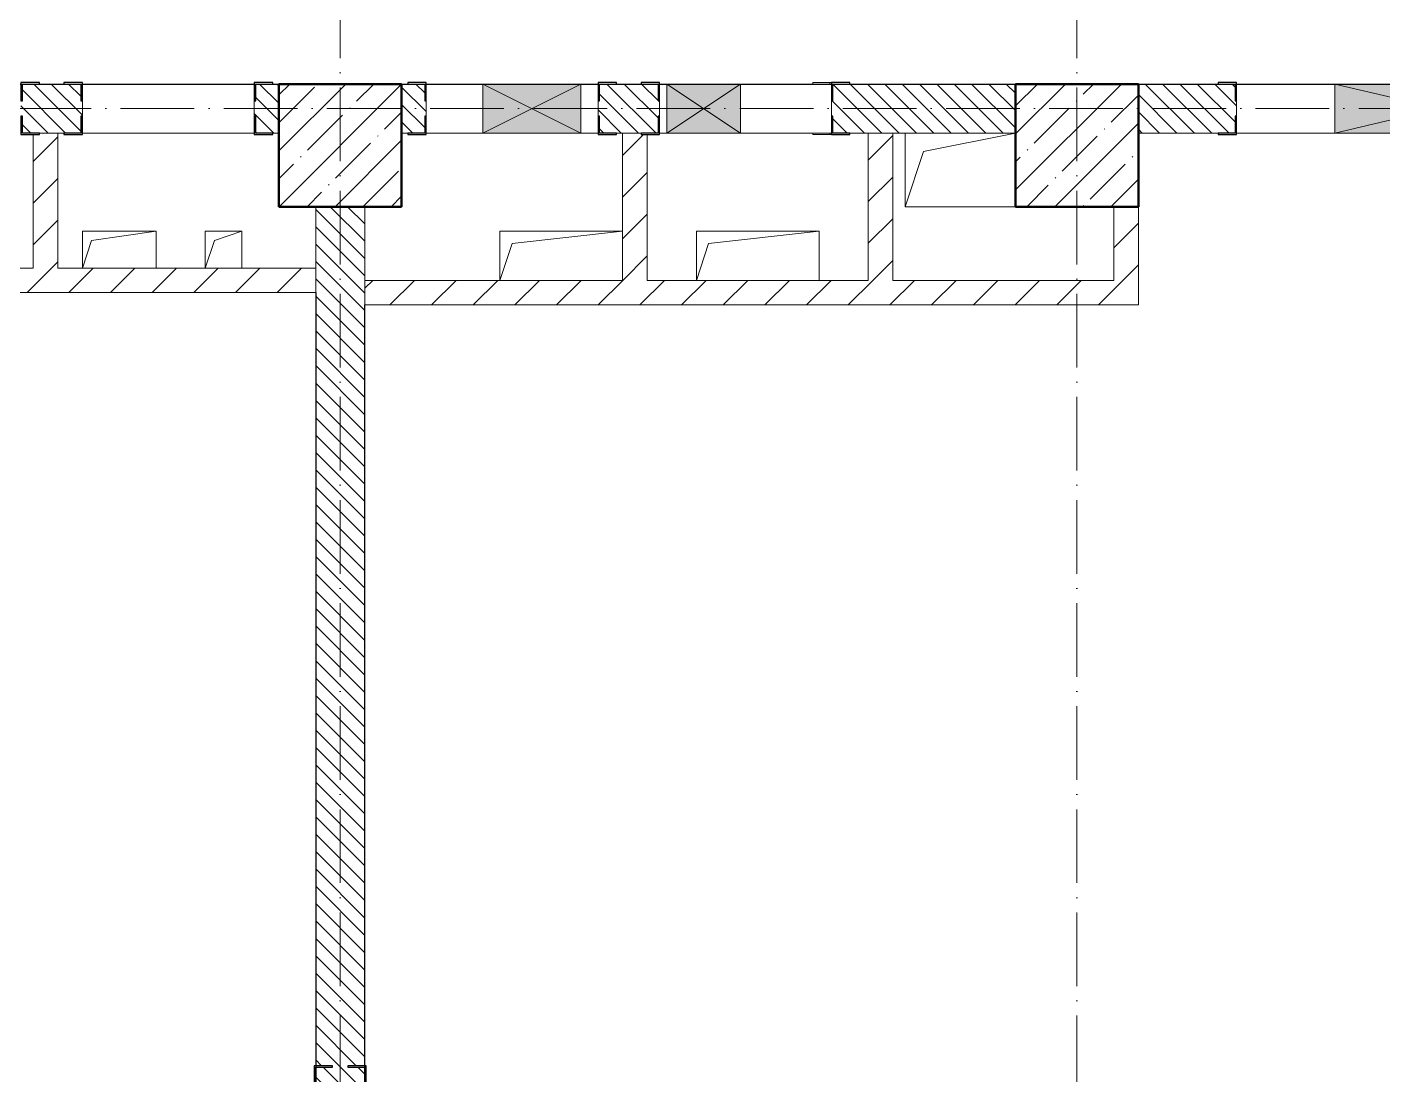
# Model space of a CAD drawing. Header units: millimetres. Extents: x -213536 to 1564669, y -45299 to 942238.
# Drawn here: x 569958 to 575478, y 630688 to 634957 of the extents above; entities that cross this region are included whole.
import ezdxf

# ---------------------------------------------------------------- set-up
doc = ezdxf.new("R2010")
doc.units = ezdxf.units.MM
doc.linetypes.add('50_200_ШТРИХ_1Т_ш5_п1_п1_', pattern=[700, 500, -100, 0, -100])
for name, color, linetype, lineweight in [('2.4) ПГП вычит ЖБбалки 0.4 м -', 24, 'Continuous', 30), ('3.1) ЖБ окна 1.2 м', 102, 'Continuous', 30), ('5) Швы', 2, 'Continuous', 30), ('A-DETL-GENF-OTLN', 7, 'Continuous', 9), ('A-FLOR-____-OTLN', 7, 'Continuous', 9), ('A-GENM-____-MCUT', 7, 'Continuous', 25), ('A-GENM-____-OTLN', 7, 'Continuous', 9), ('A-GENM-____-OTLN-1', 7, 'Continuous', 25), ('A-GLAZ-____-OTLN', 7, 'Continuous', 9), ('A-WALL-____-MCUT', 7, 'Continuous', 13), ('A-WALL-____-PATT-1', 7, 'Continuous', 9), ('A-WALL-FNSH-MCUT-1', 7, 'Continuous', 9), ('I-WALL-____-OTLN', 7, 'Continuous', 9), ('S-COLS-____-MCUT', 7, 'Continuous', 50), ('S-COLS-____-OTLN', 7, 'Continuous', 9), ('S-GRID-____-OTLN-1', 7, '50_200_ШТРИХ_1Т_ш5_п1_п1_', 9)]:
    doc.layers.add(name, color=color, linetype=linetype, lineweight=lineweight)
pattern_1 = [(135, (544282.637, 571544.04), (-35.35534, -35.35534), [])]
pattern_2 = [(45, (544282.64, 571544.04), (-84.85281, 84.85281), [])]

# ---------------------------------------------------------------- blocks, each defined once
blk = doc.blocks.new('BSC_Колонна _Прямоугольная - 500х500-V12-АР1_План отверстий 2 этажа в осях 1-64_Ю-ЯЯ')
at = {"layer": 'S-COLS-____-OTLN'}
h = blk.add_hatch(dxfattribs=at)
h.set_pattern_fill('FP_21', color=256, style=0, pattern_type=2)
h.set_pattern_definition([(45, (-26950, -62931.04), (-114.04925, 114.04925), []), (45, (-26835.95, -62931.04), (-114.04925, 114.04925), [201.613, -40.323, 3.353, -36.97])])
h.paths.add_polyline_path([(-250, -250), (250, -250), (250, 250), (-250, 250)], flags=0)
at = {"layer": 'S-COLS-____-MCUT'}
for p, q in [((250, 250), (-250, 250)), ((-250, 250), (-250, -250)), ((250, -250), (250, 250)), ((-250, -250), (250, -250))]:
    blk.add_line(p, q, dxfattribs=at)
blk = doc.blocks.new('BSC_Колонна _Прямоугольная - 500х500-V48-АР1_План отверстий 2 этажа в осях 1-64_Ю-ЯЯ')
at = {"layer": 'S-COLS-____-OTLN'}
h = blk.add_hatch(dxfattribs=at)
h.set_pattern_fill('FP_58', color=256, style=0, pattern_type=2)
h.set_pattern_definition([(45, (-29950, -62931.04), (-114.04925, 114.04925), []), (45, (-29835.95, -62931.04), (-114.04925, 114.04925), [201.613, -40.323, 3.353, -36.97])])
h.paths.add_polyline_path([(-250, -250), (250, -250), (250, 250), (-250, 250)], flags=0)
at = {"layer": 'S-COLS-____-MCUT'}
for p, q in [((250, 250), (-250, 250)), ((-250, 250), (-250, -250)), ((250, -250), (250, 250)), ((-250, -250), (250, -250))]:
    blk.add_line(p, q, dxfattribs=at)
blk = doc.blocks.new('Фахверк_СКБ_Уголок - 200_3960-28268576-АР1_План отверстий 2 этажа в осях 1-64_Ю-ЯЯ')
at = {"layer": 'A-GENM-____-MCUT'}
for p, q in [((200, 156), (125, 156)), ((125, 156), (125, 81)), ((131, 81), (131, 150)), ((131, 150), (200, 150)), ((200, 150), (200, 156)), ((125, 81), (131, 81)), ((131, 19), (125, 19)), ((125, 19), (125, -56)), ((131, -50), (131, 19)), ((200, -50), (131, -50)), ((200, -56), (200, -50)), ((125, -56), (200, -56))]:
    blk.add_line(p, q, dxfattribs=at)
blk = doc.blocks.new('Фахверк_СКБ_Уголок - 200_3960_зеркало-28268689-АР1_План отверстий 2 этажа в осях 1-64_Ю-ЯЯ')
at = {"layer": 'A-GENM-____-MCUT'}
for p, q in [((200, 156), (125, 156)), ((125, 156), (125, 81)), ((131, 81), (131, 150)), ((131, 150), (200, 150)), ((200, 150), (200, 156)), ((125, 81), (131, 81)), ((131, 19), (125, 19)), ((125, 19), (125, -56)), ((131, -50), (131, 19)), ((200, -50), (131, -50)), ((200, -56), (200, -50)), ((125, -56), (200, -56))]:
    blk.add_line(p, q, dxfattribs=at)
blk = doc.blocks.new('154_Стойка_СКБ_Уголок - СМ-2180_200-28268025-АР1_План отверстий 2 этажа в осях 1-64_Ю-ЯЯ')
at = {"layer": 'A-GENM-____-MCUT'}
for p, q in [((125, 156), (125, 81)), ((200, 156), (125, 156)), ((131, 81), (131, 150)), ((131, 150), (200, 150)), ((200, 150), (200, 156)), ((125, 81), (131, 81)), ((131, 19), (125, 19)), ((125, 19), (125, -56)), ((131, -50), (131, 19)), ((200, -50), (131, -50)), ((200, -56), (200, -50)), ((125, -56), (200, -56))]:
    blk.add_line(p, q, dxfattribs=at)
blk = doc.blocks.new('Стойка_Влож_Уголок_Опорный - Уголок-28213941-АР1_План отверстий 2 этажа в осях 1-64_Ю-ЯЯ')
at = {"layer": 'A-GENM-____-OTLN'}
for p, q in [((-212, -6), (-212, 0)), ((0, 0), (0, -6)), ((-212, -75), (-212, -6)), ((-212, -6), (-206, -6)), ((-6, -6), (0, -6)), ((0, -6), (0, -75)), ((-212, -75), (-206, -75)), ((-6, -75), (0, -75))]:
    blk.add_line(p, q, dxfattribs=at)
blk = doc.blocks.new('Фахверк_СКБ_Уголок - 200_3550-28267367-АР1_План отверстий 2 этажа в осях 1-64_Ю-ЯЯ')
at = {"layer": 'A-GENM-____-MCUT'}
for p, q in [((200, 156), (125, 156)), ((125, 156), (125, 81)), ((131, 81), (131, 150)), ((131, 150), (200, 150)), ((200, 150), (200, 156)), ((125, 81), (131, 81)), ((131, 19), (125, 19)), ((125, 19), (125, -56)), ((131, -50), (131, 19)), ((200, -50), (131, -50)), ((200, -56), (200, -50)), ((125, -56), (200, -56))]:
    blk.add_line(p, q, dxfattribs=at)
blk = doc.blocks.new('AR_Отверстие прямоугольное _в плите_ - AR_Отверстие прямоугольное _в плите_-30229432-АР1_План отверстий 2 этажа в осях 1-64_Ю-ЯЯ')
at = {"layer": 'A-GENM-____-OTLN'}
for p, q in [((250, 100), (-250, 100)), ((-250, 100), (-250, -100)), ((-200, 50), (250, 100)), ((-250, -100), (-200, 50))]:
    blk.add_line(p, q, dxfattribs=at)
blk = doc.blocks.new('AR_Отверстие прямоугольное _в плите_ - AR_Отверстие прямоугольное _в плите_-V152-АР1_План отверстий 2 этажа в осях 1-64_Ю-ЯЯ')
at = {"layer": 'A-GENM-____-OTLN'}
for p, q in [((250, 100), (-250, 100)), ((-250, 100), (-250, -100)), ((-200, 50), (250, 100)), ((250, -100), (250, 100)), ((-250, -100), (-200, 50))]:
    blk.add_line(p, q, dxfattribs=at)
blk = doc.blocks.new('AR_Отверстие прямоугольное _в плите_ - AR_Отверстие прямоугольное _в плите_-30229441-АР1_План отверстий 2 этажа в осях 1-64_Ю-ЯЯ')
at = {"layer": 'A-GENM-____-OTLN'}
for p, q in [((150, 75), (-150, 75)), ((-150, 75), (-150, -75)), ((-112.5, 37.5), (150, 75)), ((150, -75), (150, 75)), ((-150, -75), (-112.5, 37.5))]:
    blk.add_line(p, q, dxfattribs=at)
blk = doc.blocks.new('AR_Отверстие прямоугольное _в плите_ - AR_Отверстие прямоугольное _в плите_-30423627-АР1_План отверстий 2 этажа в осях 1-64_Ю-ЯЯ')
at = {"layer": 'A-GENM-____-OTLN'}
for p, q in [((75, 75), (-75, 75)), ((-75, 75), (-75, -75)), ((-37.5, 37.5), (75, 75)), ((75, -75), (75, 75)), ((-75, -75), (-37.5, 37.5))]:
    blk.add_line(p, q, dxfattribs=at)
blk = doc.blocks.new('AR_Отверстие прямоугольное _в плите_ - AR_Отверстие прямоугольное _в плите_-V195-АР1_План отверстий 2 этажа в осях 1-64_Ю-ЯЯ')
at = {"layer": 'A-GENM-____-OTLN'}
for p, q in [((-225, 150), (-225, -150)), ((-150, 75), (224.8, 150)), ((-225, -150), (-150, 75)), ((-225, -150), (224.8, -150))]:
    blk.add_line(p, q, dxfattribs=at)
blk = doc.blocks.new('AR_Отверстие прямоугольное _в стене_ - AR_Отверстие прямоугольное _в стене__ЭОМ-36405611-АР1_План отверстий 2 этажа в осях 1-64_Ю-ЯЯ')
at = {"layer": 'A-GLAZ-____-OTLN'}
blk.add_hatch(color=256, dxfattribs=at).paths.add_polyline_path([(200, 100), (-200, 100), (-200, -100), (200, -100)], flags=0)
at = {"layer": 'A-DETL-GENF-OTLN'}
for p, q in [((-200, -100), (-200, 100)), ((-200, 100), (200, 100)), ((200, 100), (-200, -100)), ((-200, 100), (200, -100)), ((200, 100), (-200, 100)), ((-200, 100), (-200, -100)), ((200, 100), (200, -100)), ((200, -100), (200, 100)), ((200, -100), (-200, -100)), ((-200, -100), (200, -100))]:
    blk.add_line(p, q, dxfattribs=at)
blk = doc.blocks.new('AR_Отверстие прямоугольное _в стене__БезПР - AR_Отверстие прямоугольное _в стене__БезПР-36392850-АР1_План отверстий 2 этажа в осях 1-64_Ю-ЯЯ')
at = {"layer": 'A-GLAZ-____-OTLN'}
blk.add_hatch(color=256, dxfattribs=at).paths.add_polyline_path([(150, 100), (-150, 100), (-150, -100), (150, -100)], flags=0)
at = {"layer": 'A-DETL-GENF-OTLN'}
for p, q in [((-150, -100), (-150, 100)), ((-150, 100), (150, 100)), ((150, 100), (-150, -100)), ((-150, 100), (150, -100)), ((150, 100), (-150, 100)), ((-150, 100), (-150, -100)), ((150, 100), (150, -100)), ((150, -100), (150, 100)), ((150, -100), (-150, -100)), ((-150, -100), (150, -100))]:
    blk.add_line(p, q, dxfattribs=at)
blk = doc.blocks.new('AR_Отверстие прямоугольное _в стене_ - AR_Отверстие прямоугольное _в стене__ОВ-36798040-АР1_План отверстий 2 этажа в осях 1-64_Ю-ЯЯ')
at = {"layer": 'A-GLAZ-____-OTLN'}
blk.add_hatch(color=256, dxfattribs=at).paths.add_polyline_path([(425, -100), (425, 100), (-425, 100), (-425, -100)], flags=0)
at = {"layer": 'A-DETL-GENF-OTLN'}
for p, q in [((-425, -100), (-425, 100)), ((-425, 100), (425, 100)), ((425, 100), (-425, -100)), ((-425, 100), (425, -100)), ((425, 100), (-425, 100)), ((-425, 100), (-425, -100)), ((425, 100), (425, -100)), ((425, -100), (425, 100)), ((425, -100), (-425, -100)), ((-425, -100), (425, -100))]:
    blk.add_line(p, q, dxfattribs=at)
blk = doc.blocks.new('2этаж')
at = {"layer": 'S-GRID-____-OTLN-1', "color": 251, "ltscale": 0.6, "true_color": 0x636466}
for p, q in [((11358.3, 549908.8), (11358.3, 511907.5)), ((14358.3, 549908.8), (14358.3, 511907.5)), ((88482.7, 522097), (-20260.4, 522097))]:
    blk.add_line(p, q, dxfattribs=at)

msp = doc.modelspace()

# ---------------------------------------------------------------- hatches: boundary and pattern name
at = {"layer": 'A-WALL-____-PATT-1'}
h = msp.add_hatch(dxfattribs=at)
h.set_pattern_fill('FP_6', color=256, style=0, pattern_type=2)
h.set_pattern_definition(pattern_1)
h.paths.add_polyline_path([(570888.6, 634525.1), (570982.6, 634525.1), (570982.6, 634725.1), (570888.6, 634725.1), (570888.6, 634656.1), (570882.6, 634656.1), (570882.6, 634594.1), (570888.6, 634594.1)], flags=0)
h.paths.add_polyline_path([(567982.6, 634525.1), (569226.6, 634525.1), (569226.6, 634594.1), (569232.6, 634594.1), (569232.6, 634656.1), (569226.6, 634656.1), (569226.6, 634725.1), (567982.6, 634725.1), (567982.6, 634551.5)], flags=0)
h.paths.add_polyline_path([(567782.6, 634525.1), (567782.6, 634725.1), (565482.6, 634725.1), (565482.6, 634525.1), (567245, 634525.1)], flags=0)
h.paths.add_polyline_path([(569982.6, 634525.1), (570176.6, 634525.1), (570176.6, 634594.1), (570182.6, 634594.1), (570182.6, 634656.1), (570176.6, 634656.1), (570176.6, 634725.1), (569938.6, 634725.1), (569938.6, 634656.1), (569932.6, 634656.1), (569932.6, 634594.1), (569938.6, 634594.1), (569938.6, 634525.1)], flags=0)
h = msp.add_hatch(dxfattribs=at)
h.set_pattern_fill('FP_6', color=256, style=0, pattern_type=2)
h.set_pattern_definition(pattern_1)
h.paths.add_polyline_path([(573482.6, 634525.1), (573982.6, 634525.1), (573982.6, 634725.1), (573238.6, 634725.1), (573238.6, 634656.1), (573232.6, 634656.1), (573232.6, 634594.1), (573238.6, 634594.1), (573238.6, 634525.1), (573382.6, 634525.1)], flags=0)
h.paths.add_polyline_path([(572288.6, 634525.1), (572526.6, 634525.1), (572526.6, 634594.1), (572532.6, 634594.1), (572532.6, 634656.1), (572526.6, 634656.1), (572526.6, 634725.1), (572288.6, 634725.1), (572288.6, 634656.1), (572282.6, 634656.1), (572282.6, 634594.1), (572288.6, 634594.1)], flags=0)
h.paths.add_polyline_path([(571507.6, 634525.1), (571576.6, 634525.1), (571576.6, 634594.1), (571582.6, 634594.1), (571582.6, 634656.1), (571576.6, 634656.1), (571576.6, 634725.1), (571482.6, 634725.1), (571482.6, 634525.1)], flags=0)
h = msp.add_hatch(dxfattribs=at)
h.set_pattern_fill('FP_6', color=256, style=0, pattern_type=2)
h.set_pattern_definition(pattern_1)
h.paths.add_polyline_path([(579982.6, 634525.1), (579982.6, 634725.1), (579338.6, 634725.1), (579338.6, 634656.1), (579332.6, 634656.1), (579332.6, 634594.1), (579338.6, 634594.1), (579338.6, 634525.1), (579617.5, 634525.1)], flags=0)
h.paths.add_polyline_path([(578426.6, 634525.1), (578426.6, 634594.1), (578432.6, 634594.1), (578432.6, 634656.1), (578426.6, 634656.1), (578426.6, 634725.1), (577682.6, 634725.1), (577682.6, 634525.1), (578357.6, 634525.1)], flags=0)
h.paths.add_polyline_path([(577282.6, 634525.1), (577282.6, 634725.1), (576588.6, 634725.1), (576588.6, 634656.1), (576582.6, 634656.1), (576582.6, 634594.1), (576588.6, 634594.1), (576588.6, 634525.1), (576657.6, 634525.1)], flags=0)
h.paths.add_polyline_path([(574482.6, 634525.1), (574876.6, 634525.1), (574876.6, 634594.1), (574882.6, 634594.1), (574882.6, 634656.1), (574876.6, 634656.1), (574876.6, 634725.1), (574482.6, 634725.1)], flags=0)
h = msp.add_hatch(dxfattribs=at)
h.set_pattern_fill('FP_4', color=256, style=0, pattern_type=2)
h.set_pattern_definition(pattern_2)
h.paths.add_polyline_path([(570007.6, 633975.1), (570082.6, 633975.1), (570082.6, 634525.1), (570007.6, 634525.1), (570007.6, 634519.1), (569982.6, 634519.1), (569982.6, 633975.1)], flags=0)
h = msp.add_hatch(dxfattribs=at)
h.set_pattern_fill('FP_4', color=256, style=0, pattern_type=2)
h.set_pattern_definition(pattern_2)
h.paths.add_polyline_path([(572482.6, 633925.1), (572482.6, 634519.1), (572457.6, 634519.1), (572457.6, 634525.1), (572382.6, 634525.1), (572382.6, 633925.1), (572457.6, 633925.1)], flags=0)
h = msp.add_hatch(dxfattribs=at)
h.set_pattern_fill('FP_4', color=256, style=0, pattern_type=2)
h.set_pattern_definition(pattern_2)
h.paths.add_polyline_path([(573482.6, 633925.1), (573482.6, 634525.1), (573382.6, 634525.1), (573382.6, 633925.1)], flags=0)
h = msp.add_hatch(dxfattribs=at)
h.set_pattern_fill('FP_6', color=256, style=0, pattern_type=2)
h.set_pattern_definition(pattern_1)
h.paths.add_polyline_path([(571132.6, 627225.1), (571332.6, 627225.1), (571332.6, 630719.1), (571263.6, 630719.1), (571263.6, 630725.1), (571332.6, 630725.1), (571332.6, 634225.1), (571132.6, 634225.1), (571132.6, 630725.1), (571201.6, 630725.1), (571201.6, 630719.1), (571132.6, 630719.1), (571132.6, 628768.6)], flags=0)
h = msp.add_hatch(dxfattribs=at)
h.set_pattern_fill('FP_4', color=256, style=0, pattern_type=2)
h.set_pattern_definition(pattern_2)
h.paths.add_polyline_path([(574482.6, 633925.1), (574482.6, 634225.1), (574382.6, 634225.1), (574382.6, 633925.1)], flags=0)
h = msp.add_hatch(dxfattribs=at)
h.set_pattern_fill('FP_4', color=256, style=0, pattern_type=2)
h.set_pattern_definition(pattern_2)
h.paths.add_polyline_path([(571132.6, 633875.1), (571132.6, 633975.1), (569082.6, 633975.1), (569082.6, 633875.1), (570780, 633875.1)], flags=0)
h = msp.add_hatch(dxfattribs=at)
h.set_pattern_fill('FP_4', color=256, style=0, pattern_type=2)
h.set_pattern_definition(pattern_2)
h.paths.add_polyline_path([(574315, 633825.1), (574482.6, 633825.1), (574482.6, 633925.1), (571332.6, 633925.1), (571332.6, 633825.1), (572547.5, 633825.1)], flags=0)

# ---------------------------------------------------------------- linework, layer by layer
at = {"layer": '2.4) ПГП вычит ЖБбалки 0.4 м -'}
for points in [[(571132.6, 633875.1), (571132.6, 627225.1)], [(571332.6, 627225.1), (571332.6, 633825.1)]]:
    msp.add_lwpolyline(points, dxfattribs=at)
at = {"layer": '5) Швы', "lineweight": 30}
msp.add_lwpolyline([(561920.1, 634725.1), (588552.6, 634725.1)], dxfattribs=at)
at = {"layer": 'A-FLOR-____-OTLN'}
for p, q in [((573532.8, 634225.1), (573532.8, 634525.1)), ((573982.6, 634225.1), (573532.8, 634225.1)), ((570182.6, 634125.1), (570482.6, 634125.1)), ((570182.6, 633975.1), (570182.6, 634125.1)), ((570482.6, 634125.1), (570482.6, 633975.1)), ((570682.6, 634125.1), (570832.6, 634125.1)), ((570682.6, 633975.1), (570682.6, 634125.1)), ((570832.6, 634125.1), (570832.6, 633975.1)), ((571882.6, 634125.1), (572382.6, 634125.1)), ((571882.6, 633925.1), (571882.6, 634125.1)), ((572682.6, 634125.1), (573182.6, 634125.1)), ((572682.6, 633925.1), (572682.6, 634125.1)), ((573182.6, 634125.1), (573182.6, 633925.1))]:
    msp.add_line(p, q, dxfattribs=at)
at = {"layer": 'A-WALL-____-MCUT'}
for p, q in [((570107.6, 634725.1), (570007.6, 634725.1)), ((570982.6, 634725.1), (570957.6, 634725.1)), ((571507.6, 634725.1), (571482.6, 634725.1)), ((572457.6, 634725.1), (572357.6, 634725.1)), ((573982.6, 634725.1), (573307.6, 634725.1)), ((574807.6, 634725.1), (574482.6, 634725.1)), ((570182.6, 634594.1), (570182.6, 634656.1)), ((570882.6, 634656.1), (570882.6, 634594.1)), ((571582.6, 634594.1), (571582.6, 634656.1)), ((572282.6, 634656.1), (572282.6, 634594.1)), ((572532.6, 634594.1), (572532.6, 634656.1)), ((573232.6, 634656.1), (573232.6, 634594.1)), ((574882.6, 634594.1), (574882.6, 634656.1)), ((570107.6, 634525.1), (570007.6, 634525.1)), ((570957.6, 634525.1), (570982.6, 634525.1)), ((571482.6, 634525.1), (571507.6, 634525.1)), ((572457.6, 634525.1), (572357.6, 634525.1)), ((573307.6, 634525.1), (573982.6, 634525.1)), ((574482.6, 634525.1), (574807.6, 634525.1)), ((571132.6, 634225.1), (571132.6, 630725.1)), ((571332.6, 630725.1), (571332.6, 634225.1))]:
    msp.add_line(p, q, dxfattribs=at)
at = {"layer": 'A-WALL-FNSH-MCUT-1'}
for p, q in [((569982.6, 634519.1), (569982.6, 633975.1)), ((570082.6, 633975.1), (570082.6, 634525.1)), ((572382.6, 634525.1), (572382.6, 633925.1)), ((572482.6, 633925.1), (572482.6, 634519.1)), ((573382.6, 634525.1), (573382.6, 633925.1)), ((573482.6, 633925.1), (573482.6, 634525.1)), ((574382.6, 634225.1), (574382.6, 633925.1)), ((574482.6, 633825.1), (574482.6, 634225.1)), ((569982.6, 633975.1), (569082.6, 633975.1)), ((571132.6, 633975.1), (570082.6, 633975.1)), ((572382.6, 633925.1), (571332.6, 633925.1)), ((573382.6, 633925.1), (572482.6, 633925.1)), ((574382.6, 633925.1), (573482.6, 633925.1)), ((568912.6, 633875.1), (571132.6, 633875.1)), ((571332.6, 633825.1), (574482.6, 633825.1))]:
    msp.add_line(p, q, dxfattribs=at)
at = {"layer": 'I-WALL-____-OTLN'}
for p, q in [((570182.6, 634725.1), (570882.6, 634725.1)), ((571582.6, 634725.1), (571812.6, 634725.1)), ((572212.6, 634725.1), (572282.6, 634725.1)), ((572532.6, 634725.1), (572562.6, 634725.1)), ((572862.6, 634725.1), (573232.6, 634725.1)), ((574882.6, 634725.1), (575282.6, 634725.1)), ((570882.6, 634525.1), (570182.6, 634525.1)), ((571812.6, 634525.1), (571582.6, 634525.1)), ((572282.6, 634525.1), (572212.6, 634525.1)), ((572562.6, 634525.1), (572532.6, 634525.1)), ((573232.6, 634525.1), (572862.6, 634525.1)), ((575282.6, 634525.1), (574882.6, 634525.1))]:
    msp.add_line(p, q, dxfattribs=at)

# ---------------------------------------------------------------- block references
at = {"layer": '3.1) ЖБ окна 1.2 м'}
msp.add_blockref('2этаж', (559874.3, 112528.1), dxfattribs=at)
at = {"layer": 'A-GENM-____-OTLN', "rotation": 269.9999999999995}
msp.add_blockref('Стойка_Влож_Уголок_Опорный - Уголок-28213941-АР1_План отверстий 2 этажа в осях 1-64_Ю-ЯЯ', (573232.6, 634519.1), dxfattribs=at)
at = {"layer": 'A-GENM-____-OTLN'}
for name, p in [('AR_Отверстие прямоугольное _в плите_ - AR_Отверстие прямоугольное _в плите_-V195-АР1_План отверстий 2 этажа в осях 1-64_Ю-ЯЯ', (573757.8, 634375.1)), ('AR_Отверстие прямоугольное _в плите_ - AR_Отверстие прямоугольное _в плите_-30229441-АР1_План отверстий 2 этажа в осях 1-64_Ю-ЯЯ', (570332.6, 634050.1)), ('AR_Отверстие прямоугольное _в плите_ - AR_Отверстие прямоугольное _в плите_-30423627-АР1_План отверстий 2 этажа в осях 1-64_Ю-ЯЯ', (570757.6, 634050.1)), ('AR_Отверстие прямоугольное _в плите_ - AR_Отверстие прямоугольное _в плите_-30229432-АР1_План отверстий 2 этажа в осях 1-64_Ю-ЯЯ', (572132.6, 634025.1)), ('AR_Отверстие прямоугольное _в плите_ - AR_Отверстие прямоугольное _в плите_-V152-АР1_План отверстий 2 этажа в осях 1-64_Ю-ЯЯ', (572932.6, 634025.1))]:
    msp.add_blockref(name, p, dxfattribs=at)
at = {"layer": 'A-GENM-____-OTLN-1'}
for name, p in [('Фахверк_СКБ_Уголок - 200_3960_зеркало-28268689-АР1_План отверстий 2 этажа в осях 1-64_Ю-ЯЯ', (569807.6, 634575.1)), ('Фахверк_СКБ_Уголок - 200_3960_зеркало-28268689-АР1_План отверстий 2 этажа в осях 1-64_Ю-ЯЯ', (570757.6, 634575.1)), ('Фахверк_СКБ_Уголок - 200_3960-28268576-АР1_План отверстий 2 этажа в осях 1-64_Ю-ЯЯ', (572157.6, 634575.1)), ('154_Стойка_СКБ_Уголок - СМ-2180_200-28268025-АР1_План отверстий 2 этажа в осях 1-64_Ю-ЯЯ', (573107.6, 634575.1))]:
    msp.add_blockref(name, p, dxfattribs=at)
for name, p, rotation in [('Фахверк_СКБ_Уголок - 200_3960-28268576-АР1_План отверстий 2 этажа в осях 1-64_Ю-ЯЯ', (570307.6, 634675.1), 180), ('Фахверк_СКБ_Уголок - 200_3960_зеркало-28268689-АР1_План отверстий 2 этажа в осях 1-64_Ю-ЯЯ', (571707.6, 634675.1), 180), ('Фахверк_СКБ_Уголок - 200_3960_зеркало-28268689-АР1_План отверстий 2 этажа в осях 1-64_Ю-ЯЯ', (572657.6, 634675.1), 180), ('Фахверк_СКБ_Уголок - 200_3960-28268576-АР1_План отверстий 2 этажа в осях 1-64_Ю-ЯЯ', (575007.6, 634675.1), 180), ('Фахверк_СКБ_Уголок - 200_3550-28267367-АР1_План отверстий 2 этажа в осях 1-64_Ю-ЯЯ', (571182.6, 630850.1), 269.9999999999999)]:
    msp.add_blockref(name, p, dxfattribs=dict(at, rotation=rotation))
at = {"layer": 'A-GLAZ-____-OTLN', "rotation": 180}
for name, p in [('AR_Отверстие прямоугольное _в стене_ - AR_Отверстие прямоугольное _в стене__ЭОМ-36405611-АР1_План отверстий 2 этажа в осях 1-64_Ю-ЯЯ', (572012.6, 634625.1)), ('AR_Отверстие прямоугольное _в стене__БезПР - AR_Отверстие прямоугольное _в стене__БезПР-36392850-АР1_План отверстий 2 этажа в осях 1-64_Ю-ЯЯ', (572712.6, 634625.1)), ('AR_Отверстие прямоугольное _в стене_ - AR_Отверстие прямоугольное _в стене__ОВ-36798040-АР1_План отверстий 2 этажа в осях 1-64_Ю-ЯЯ', (575707.6, 634625.1))]:
    msp.add_blockref(name, p, dxfattribs=at)
at = {"layer": 'S-COLS-____-OTLN'}
for name, p in [('BSC_Колонна _Прямоугольная - 500х500-V12-АР1_План отверстий 2 этажа в осях 1-64_Ю-ЯЯ', (571232.6, 634475.1)), ('BSC_Колонна _Прямоугольная - 500х500-V48-АР1_План отверстий 2 этажа в осях 1-64_Ю-ЯЯ', (574232.6, 634475.1))]:
    msp.add_blockref(name, p, dxfattribs=at)

doc.saveas('drawing.dxf')
